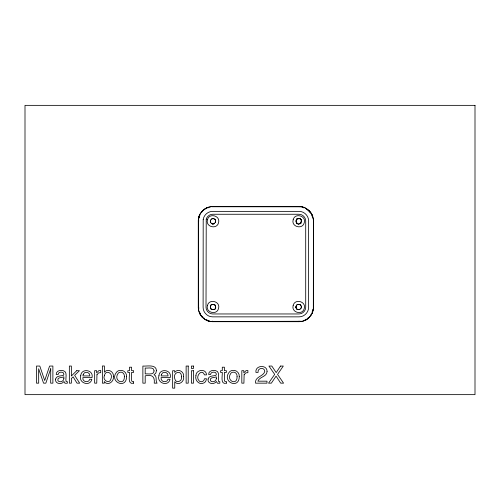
<?xml version="1.0" encoding="UTF-8"?>
<svg xmlns="http://www.w3.org/2000/svg" width="500" height="500" viewBox="0 0 500 500"><rect width="100%" height="100%" fill="white"/><g stroke="black" fill="none" stroke-linecap="round" stroke-linejoin="round"><path stroke-width="0.75" d="M198.281 220.931C198.113 213.238 204.981 206.369 212.669 206.544L299.037 206.544C306.731 206.369 313.6 213.238 313.425 220.931L313.425 307.3C313.6 314.988 306.731 321.856 299.037 321.688L212.669 321.688C204.981 321.856 198.113 314.988 198.281 307.3L198.281 220.931L198.856 220.931M198.644 310.5L198.431 220.931C198.4 217.775 199.369 214.856 201.225 212.481M214.875 219.363C212.55 216.85 208.594 220.806 211.106 223.137C213.65 225.606 217.1 221.756 215.087 219.15L215.569 220.562M210.419 306.288C209.694 308.994 213.044 310.494 215.087 309.075C217.725 305.681 211.762 302.05 210.419 306.288L210.894 304.881L212.3 304.4M296.144 221.938L295.75 221.25L296.144 220.562C297.812 230.531 306.512 216 296.619 219.15L296.144 220.562M301.294 220.562L301.688 221.25L301.294 221.938M295.75 306.975L296.619 304.881L298.719 304.312L300.606 305.094C303.075 307.631 299.225 311.087 296.619 309.075L295.75 306.975L296.831 308.863L296.15 308.463M296.05 306.975L296.831 305.094L296.413 305.644M301.025 308.306L301.688 306.975L301.025 305.644M198.431 220.931L199.094 216.175L199.513 215.481L199.906 215.644M312.481 312L312 313.538L313.163 309.156L312.794 310.981M211.663 223.556L212.3 223.825M213.681 218.675L214.325 218.944M209.094 320.644L209.469 321.325L212.669 321.538L301.681 321.269M212.3 309.55L210.894 309.075L210.419 307.669M213.681 304.4L215.087 304.881L215.569 306.288M298.031 223.825L298.719 224.219L299.406 223.825M299.406 218.675L298.719 218.281L298.031 218.675M298.031 309.55L297.238 309.544L296.831 308.863M299.406 304.4L300.2 304.406L300.606 305.094M296.619 219.15L296.413 219.919L297.238 218.681L296.831 219.363M303.6 207.887L303.794 207.35L301.506 206.931M207.919 320.875L208.988 321.056L205.019 319.481M207.381 320.062L207.219 320.456L206.431 320.262L206.675 319.744M305.281 207.969L310.287 211.956L312 214.688L313.337 219.319M300.2 223.819L300.819 223.35L300.05 223.556M306.388 209.231L306.694 208.744M311.225 314.95L308.012 318.544L305.281 320.262L302.244 321.325M308.444 317.575L306.694 319.481L305.281 320.262M213.681 309.55L214.475 309.544L215.562 308.463L215.569 307.669M204.662 319.05L203.794 318.431L204.056 318.1M307.656 210.125L308.012 209.681M201.425 211.956L205.031 208.938M202.5 317.469L200.487 314.95L198.931 310.981M308.806 211.163L309.212 210.756M203.531 210.037L202.5 210.756M204 209.631L207.219 207.769L210.55 206.869M201.713 315.706L201.425 316.269L203.794 318.431M205.55 208.594L207.919 207.35L208.106 207.887M210.681 222.581L210.419 221.938M296.15 222.731L297.238 223.819L296.413 222.581M301.025 219.919L300.2 218.681L301.288 219.769M199.906 312.587L199.513 312.75L199.706 313.538L200.338 314.419L200.706 314.206M312 214.688L312.619 216.175L312.081 216.369M199.706 313.538L200.225 313.294M213.762 218.381L212.225 218.381L211.663 218.944M212.225 224.119L213.762 224.119L214.325 223.556M311.8 215.644L312.2 215.481M198.375 308.906L198.944 308.844M211.606 206.744L300.9 206.806M212.669 321.538L210.812 321.419M313.425 220.931L313.337 308.906M198.281 307.3L198.856 307.3M300.281 206.769L299.037 206.544M198.912 217.244L199.325 217.35M210.419 220.562L210.681 219.919M215.569 221.938L215.3 222.581M312.081 311.863L312.619 312.05M303.744 207.488L304.488 207.769L303.794 207.35M302.244 206.9L302.725 207.175M310.738 314.65L311.1 314.875M202.9 317.069L201.375 315.969L200.338 314.419M201.537 212.05L201.869 212.312M309.212 317.469L307.712 318.594L307.45 318.256M305.95 319.262L306.163 319.631M297.387 304.669L298.031 304.4M300.05 309.288L299.406 309.55M310 212.519L309.113 210.856L311.375 213.806M304.325 320.062L304.488 320.456L303.744 320.737M299.037 321.112L299.037 321.688M212.669 321.112L212.669 321.688M50.725 368.731L50.675 383.162L52.881 383.162L52.881 366.056L49.594 366.056L44.713 380.519L39.8 366.056L36.481 366.056L36.481 383.162L38.694 383.162L38.631 368.731L43.55 383.162L45.844 383.162L50.725 368.731M181.488 376.85C182.744 381.475 175.387 383.925 174.769 378.7C172.413 372.256 181.806 369.275 181.488 376.85M104.356 375.662C102.188 380.5 109.856 384.487 110.994 378.787C113.513 373.225 105.588 369.05 104.356 375.662M113.35 376.688C114.331 381.644 107.562 386.325 104.3 381.569L104.3 383.162L102.369 383.162L102.369 365.994L104.406 365.994L104.406 372.206C107.587 367.969 114.338 371.737 113.35 376.688M126.569 376.662C126.481 389.712 108.8 381.8 116.544 372.194A5.15 5.15 0 0 1 119.55 370.444C123.306 369.506 126.988 372.844 126.569 376.662M195.925 375.719C194.569 380.4 199.412 385.506 204.006 382.881A4.281 4.281 0 0 0 205.894 380.894L206.5 378.75L204.462 378.75C204.219 380.625 202.475 382.15 200.55 381.65A2.569 2.569 0 0 1 198.85 380.45C194.981 376.213 202.138 368.044 204.462 374.881L206.5 374.881C206.419 368.206 195.719 369.45 195.925 375.719M239.269 376.662C239.175 389.712 221.494 381.8 229.237 372.194A5.15 5.15 0 0 1 232.25 370.444C236 369.506 239.688 372.844 239.269 376.662M203.194 219.681L203.113 307.3C203 312.406 207.562 316.969 212.669 316.856L299.037 316.856C304.15 316.969 308.706 312.406 308.6 307.3L308.6 220.931C308.706 215.819 304.15 211.262 299.037 211.369L212.669 211.369C208.012 211.294 203.725 215.05 203.194 219.681M80.725 375.731C78.206 383.094 90.206 387.038 91.838 379.25L89.775 379.25C88.763 383.4 82.019 382.019 82.869 377.594L92.013 377.594C94.012 369.669 81.219 367.775 80.725 375.731M158.944 375.731C156.425 383.094 168.431 387.038 170.056 379.25L168 379.25C166.981 383.4 160.238 382.019 161.094 377.594L170.231 377.594C172.237 369.669 159.438 367.775 158.944 375.731M183.625 376.65C184.725 381.569 178.2 386.3 174.744 381.763L174.744 388.137L172.644 388.137L172.644 370.75L174.681 370.75L174.681 372.4C177.719 367.938 184.55 371.712 183.625 376.65M154.081 370.887C154.125 375.319 147.775 373.581 145.194 373.894L145.194 368.044C147.769 368.444 153.969 366.469 154.081 370.887M55.613 379.069C54.638 383.875 61.688 385.031 63.969 381.512L64.963 383.237L67.344 383.219L67.344 381.675L66.094 381.544C65.1 378.206 68.138 371.625 63.012 370.594C60.225 369.831 55.95 370.944 56.188 374.5L58.144 374.5C58.194 371.981 61.413 371.712 63.156 372.638L63.919 374.194L63.419 375.406C60.819 376.1 56.312 375.581 55.613 379.069M208.088 379.069C207.113 383.875 214.156 385.031 216.438 381.512L217.438 383.237L219.812 383.219L219.812 381.675L218.562 381.544C217.569 378.206 220.606 371.625 215.487 370.594C212.694 369.831 208.425 370.944 208.656 374.5L210.613 374.5C210.669 371.981 213.881 371.712 215.631 372.638L216.394 374.194L215.888 375.406C213.287 376.1 208.787 375.581 208.088 379.069M267.069 371.425C267.044 376.869 259.413 376.65 257.875 381.181L266.988 381.181L266.988 383.162L255.538 383.162C254.656 376.519 263.438 376.65 264.75 371.519C264.831 366.781 257.106 367.819 258.075 372.4L255.944 372.4C254.775 365.138 267.194 364.281 267.069 371.425M124.381 376.725C124.575 386.169 113.131 380.631 117.975 373.625A2.85 2.85 0 0 1 119.875 372.25C122.6 371.469 124.731 374.137 124.381 376.725M237.075 376.725C237.269 386.169 225.831 380.631 230.669 373.625A2.85 2.85 0 0 1 232.569 372.25C235.3 371.469 237.425 374.137 237.075 376.725M156.431 370.669L155.8 373.181L154.019 374.756C157.269 375.938 155.456 379.981 156.631 382.4L157.088 383.162L154.244 383.162C155 376.475 151.944 374.319 145.194 375.825L145.194 383.162L142.875 383.162L142.875 366.056C146.919 366.444 156.188 363.981 156.431 370.669M63.863 378.506C64.031 381.356 59.506 383.05 57.9 380.656C56.944 376.95 61.85 377.925 63.863 376.819L63.863 378.506M216.331 378.506C216.5 381.356 211.975 383.05 210.375 380.656C209.412 376.95 214.319 377.925 216.331 376.819L216.331 378.506M206.231 219.206L206.006 307.3C205.981 310.863 209.106 313.988 212.669 313.962L299.037 313.962C302.606 313.988 305.725 310.863 305.706 307.3L305.706 220.931C305.725 217.362 302.606 214.244 299.037 214.262L212.669 214.262C209.725 214.281 207.013 216.363 206.231 219.206M207.444 219.762C205.263 226.819 216.9 229.938 218.544 222.738C220.725 215.681 209.081 212.562 207.444 219.762M207.444 305.487C205.263 312.544 216.9 315.663 218.544 308.463C220.725 301.406 209.081 298.288 207.444 305.487M293.169 219.762C290.988 226.819 302.625 229.938 304.269 222.738C306.45 215.681 294.806 212.562 293.169 219.762M293.169 305.487C290.988 312.544 302.625 315.663 304.269 308.463C306.45 301.406 294.806 298.288 293.169 305.487M96.956 374.738L96.744 383.162L94.644 383.162L94.644 370.688L96.638 370.688L96.638 372.844L98.863 370.637L100.712 370.469L100.712 372.681L98.625 372.875L96.956 374.738M244.125 374.738L243.912 383.162L241.819 383.162L241.819 370.688L243.806 370.688L243.806 372.844L246.038 370.637L247.887 370.469L247.887 372.681L245.794 372.875L244.125 374.738M83.219 374.462L82.925 375.931L89.856 375.931C90.269 372.056 84.419 370.819 83.219 374.462M161.438 374.462L161.15 375.931L168.081 375.931C168.487 372.056 162.644 370.819 161.438 374.462M301.025 222.581L300.819 223.35L301.025 222.581M280.531 366.056L276.2 372.6L271.831 366.056L268.931 366.056L274.675 374.394L268.544 383.162L271.344 383.162L276.081 376.131L280.694 383.162L283.569 383.162L277.55 374.394L283.294 366.056L280.531 366.056M76.744 370.688L71.363 375.988L71.363 366.056L69.35 366.056L69.35 383.162L71.363 383.162L71.363 378.481L73.119 376.875L77.013 383.162L79.688 383.162L74.644 375.363L79.425 370.688L76.744 370.688M133.594 383.162C127.231 385.006 129.8 375.575 129.481 372.4L127.794 372.4L127.794 370.688L129.481 370.688L129.481 367.206L131.6 367.206L131.6 370.688L133.594 370.688L133.594 372.4L131.6 372.4L131.6 380.544L132.044 381.419L133.594 381.512L133.594 383.162M226.394 383.162C220.031 385.006 222.6 375.575 222.288 372.4L220.594 372.4L220.594 370.688L222.288 370.688L222.288 367.206L224.406 367.206L224.406 370.688L226.394 370.688L226.394 372.4L224.406 372.4L224.406 380.544L224.844 381.419L226.394 381.512L226.394 383.162M475 105.356L25 105.356L25 394.644L475 394.644L475 105.356M188.231 366.056L186.131 366.056L186.131 383.162L188.231 383.162L188.231 366.056M193.506 366.056L191.375 366.056L191.375 368.431L193.506 368.431L193.506 366.056M193.506 370.75L191.375 370.75L191.375 383.162L193.506 383.162L193.506 370.75"/></g></svg>
